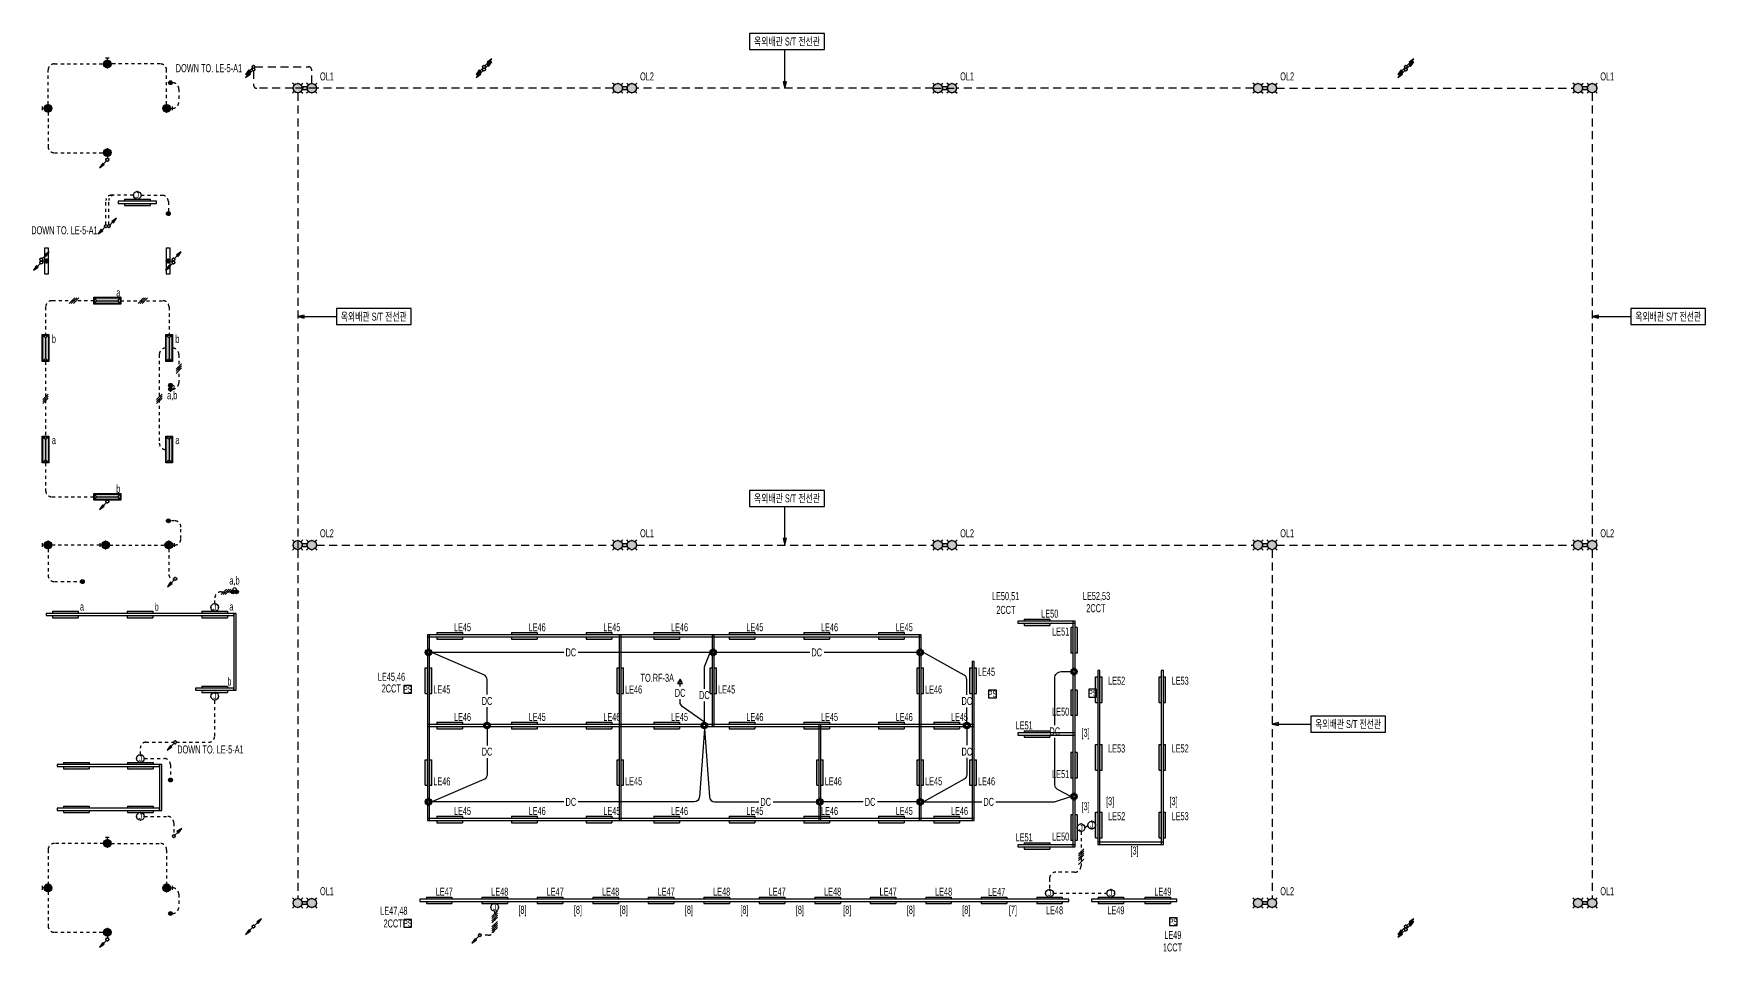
# Model space of a CAD drawing. Header units: millimetres. Extents: x 86947 to 500447, y -530175 to 1059536.
# Drawn here: x 92041 to 170399, y 819673 to 862660 of the extents above; entities that cross this region are included whole.
import ezdxf
from ezdxf.enums import TextEntityAlignment as Align

# ---------------------------------------------------------------- set-up
doc = ezdxf.new("R2010")
doc.units = ezdxf.units.MM
doc.header["$LTSCALE"] = 150
doc.linetypes.add('D1', pattern=[3, 1, -1, 1])
doc.linetypes.add('D2', pattern=[6.5, 2.5, -1.5, 2.5])
for name, color, linetype in [('------03 Lighting Fixture', 3, 'Continuous'), ('------04 Lighting Switch', 2, 'Continuous'), ('------04 Number of Strands (가닥수)', 1, 'Continuous'), ('-----20 General Symbol', 3, 'Continuous'), ('-----22 Embeded in Floor', 4, 'D2'), ('-----23 Concealed or Exposed Wire', 4, 'D1'), ('-----25 Emergency Lighting Embeded Wire in Ceiling or Wall', 1, 'Continuous'), ('-----28 Race Way', 1, 'Continuous'), ('-----29 Indicator', 1, 'Continuous'), ('-----30 Text', 2, 'Continuous')]:
    doc.layers.add(name, color=color, linetype=linetype)
doc.styles.add('ELEC', font='')
doc.styles.get('ELEC').set_extended_font_data('Dotum')

# ---------------------------------------------------------------- blocks, each defined once
blk = doc.blocks.new('D01')
at = {"linetype": 'Continuous'}
blk.add_circle((0, 0), 150, dxfattribs=at)
for p in [(-150, 0), (0, 150), (150, 0), (0, -150)]:
    blk.add_point(p)
blk = doc.blocks.new('E01')
h = blk.add_hatch(color=256)
edge = h.paths.add_edge_path(flags=17)
edge.add_arc((0, 0), 75, 0, 360)
edge = h.paths.add_edge_path()
edge.add_arc((0, 0), 150, 0, 360)
blk.add_blockref('D01', (0, 0))
at = {"xscale": 0.5, "yscale": 0.5, "zscale": 0.5}
blk.add_blockref('D01', (0, 0), dxfattribs=at)
blk = doc.blocks.new('*U12')
h = blk.add_hatch(color=256)
edge = h.paths.add_edge_path()
edge.add_arc((0, -75), 75, 0, 360)
blk.add_circle((0, -75), 75)
blk = doc.blocks.new('*U13')
h = blk.add_hatch(color=256)
edge = h.paths.add_edge_path()
edge.add_arc((-75, -75), 75, 0, 360)
h = blk.add_hatch(color=256)
edge = h.paths.add_edge_path()
edge.add_arc((75, -75), 75, 0, 360)
for centre in [(-75, -75), (75, -75)]:
    blk.add_circle(centre, 75)
blk.add_arc((0, 0), 75, 0, 180)
blk.add_point((150, -75))
blk = doc.blocks.new('벽부 비상등')
h = blk.add_hatch(color=0)
h.dxf.hatch_style = 1
h.paths.add_polyline_path([(0, 488), (-128, 600), (-128, -600), (0, -488)])
h = blk.add_hatch(color=0)
h.dxf.hatch_style = 1
h.paths.add_polyline_path([(128, 600), (0, 488), (0, -488), (128, -600)])
at = {"color": 1}
for p, q in [((-128, 600), (0, 488)), ((0, 488), (128, 600)), ((0, -488), (0, 488)), ((-128, -600), (0, -488)), ((0, -488), (128, -600))]:
    blk.add_line(p, q, dxfattribs=at)
blk.add_lwpolyline([(158, -630), (158, 630), (-158, 630), (-158, -630)], close=True)
blk.add_lwpolyline([(128, -600), (128, 600), (-128, 600), (-128, -600)], close=True, dxfattribs=at)
blk = doc.blocks.new('D06')
for p, q in [((-75, 0), (0, 0)), ((0, -75), (0, 75))]:
    blk.add_line(p, q)
at = {"linetype": 'Continuous'}
blk.add_circle((-225, 0), 150, dxfattribs=at)
for p in [(-375, 0), (-225, 150), (-75, 0), (-225, -150)]:
    blk.add_point(p)
blk = doc.blocks.new('E06')
blk.add_hatch(color=256).paths.add_polyline_path([(-75, 0, 1), (-375, 0, 1)])
blk.add_blockref('D06', (0, 0))
blk = doc.blocks.new('E17')
h = blk.add_hatch(color=256)
h.paths.add_polyline_path([(600, 100), (-600, 100), (-600, 0), (600, 0)])
h.paths.add_polyline_path([(600, -100), (-600, -100), (-600, -200), (600, -200)])
for p, q in [((-600, 100), (600, 100)), ((-600, 100), (-600, 0)), ((600, 100), (600, 0)), ((600, 100), (600, 0)), ((-600, -100), (-600, -200)), ((-600, -200), (600, -200)), ((600, -100), (600, -200))]:
    blk.add_line(p, q)
blk = doc.blocks.new('O04')
blk.add_circle((0, 0), 150)
for p in [(-150, 0), (0, 150), (150, 0), (0, -150)]:
    blk.add_point(p)
at = {"style": 'ELEC'}
blk.add_text('J', height=214, dxfattribs=at).set_placement((0, 0), align=Align.MIDDLE)
blk = doc.blocks.new('O01')
blk.add_hatch(color=256).paths.add_polyline_path([(-149, -218), (-218, -149), (-368, -368)])
blk.add_line((-46, -46), (-184, -184))
blk.add_lwpolyline([(-368, -368), (-149, -218), (-218, -149), (-368, -368)])
blk.add_circle((0, 0), 65)
for p in [(-65, 0), (-65, 0), (0, 65), (0, 65), (65, 0), (65, 0), (0, -65), (0, -65)]:
    blk.add_point(p)
blk = doc.blocks.new('*U44')
at = {"color": 0}
for p, q in [((-186, -106), (26, 106)), ((-106, -106), (106, 106)), ((-26, -106), (186, 106))]:
    blk.add_line(p, q, dxfattribs=at)
blk = doc.blocks.new('*U45')
at = {"color": 0}
for p, q in [((-426, -106), (-214, 106)), ((-346, -106), (-134, 106)), ((-266, -106), (-54, 106)), ((-186, -106), (26, 106)), ((-26, -106), (186, 106)), ((54, -106), (266, 106)), ((134, -106), (346, 106)), ((214, -106), (426, 106))]:
    blk.add_line(p, q, dxfattribs=at)
blk = doc.blocks.new('*U46')
at = {"color": 0}
for p, q in [((-306, -106), (-94, 106)), ((-226, -106), (-14, 106)), ((-146, -106), (66, 106)), ((-66, -106), (146, 106)), ((94, -106), (306, 106))]:
    blk.add_line(p, q, dxfattribs=at)
blk = doc.blocks.new('D12')
at = {"linetype": 'Continuous'}
blk.add_lwpolyline([(600, -90), (600, 90), (-600, 90), (-600, -90)], close=True, dxfattribs=at)
blk.add_circle((0, 0), 90, dxfattribs=at)
for p in [(-90, 0), (0, 90), (90, 0), (0, -90)]:
    blk.add_point(p)
blk = doc.blocks.new('E13')
at = {"layer": '------03 Lighting Fixture'}
blk.add_hatch(color=256, dxfattribs=at).paths.add_polyline_path([(-90, 180, 1), (90, 180, 1)])
for p, q in [((90, 0), (-90, 0)), ((0, 90), (0, 0))]:
    blk.add_line(p, q, dxfattribs=at)
blk.add_blockref('D12', (0, 180), dxfattribs=at)
blk = doc.blocks.new('LED투광등')
h = blk.add_hatch(color=256)
h.dxf.hatch_style = 1
edge = h.paths.add_edge_path()
edge.add_arc((-275, 0), 180, 0, 360)
edge = h.paths.add_edge_path()
edge.add_arc((275, 0), 180, 0, 360)
edge = h.paths.add_edge_path()
edge.add_line((-102, -50), (102, -50))
edge.add_line((102, 50), (-102, 50))
for p, q in [((-402, 127), (-475, 200)), ((-148, 127), (-75, 200)), ((148, 127), (75, 200)), ((402, 127), (475, 200)), ((-402, -127), (-475, -200)), ((-148, -127), (-75, -200)), ((148, -127), (75, -200)), ((402, -127), (475, -200))]:
    blk.add_line(p, q)
for points in [[(102, 50), (-102, 50)], [(-102, -50), (102, -50)]]:
    blk.add_lwpolyline(points)
at = {"linetype": 'Continuous'}
for centre in [(-275, 0), (275, 0)]:
    blk.add_circle(centre, 180, dxfattribs=at)
for p in [(-455, 0), (-275, 180), (-95, 0), (95, 0), (275, 180), (455, 0), (-275, -180), (275, -180)]:
    blk.add_point(p)
blk = doc.blocks.new('O07')
blk.add_lwpolyline([(0, -100), (173, 0), (0, 100)], close=True)
blk = doc.blocks.new('*U15')
blk.add_lwpolyline([(150, 0), (-150, 0), (-150, -300), (150, -300)], close=True)
at = {"style": 'ELEC', "width": 0.6}
blk.add_text('PS', height=250, dxfattribs=at).set_placement((0, -150), align=Align.MIDDLE)

msp = doc.modelspace()

# ---------------------------------------------------------------- linework, layer by layer
at = {"layer": '-----22 Embeded in Floor'}
for p, q in [((102354, 860905), (102354, 860248)), ((102419, 861100), (104934, 861100)), ((105084, 860314), (105084, 860950)), ((104208, 860098), (102504, 860098)), ((105300, 860098), (104208, 860098)), ((104424, 859882), (104424, 838921)), ((119208, 860098), (105300, 860098)), ((134208, 860098), (120300, 860098)), ((134208, 860098), (135300, 860098)), ((149208, 860098), (135300, 860098)), ((150300, 860098), (164208, 860098)), ((165084, 859882), (165084, 838921)), ((104424, 838921), (104424, 838489)), ((104424, 838489), (104424, 822161)), ((105300, 838705), (119208, 838705)), ((120300, 838705), (134208, 838705)), ((135300, 838705), (149208, 838705)), ((150084, 838489), (150084, 822161)), ((150300, 838705), (164208, 838705)), ((165084, 838489), (165084, 822161))]:
    msp.add_line(p, q, dxfattribs=at)
for centre, start, end in [((104934, 860950), 0, 90), ((102504, 860248), 180, 270)]:
    msp.add_arc(centre, 150, start, end, dxfattribs=at)
at = {"layer": '-----23 Concealed or Exposed Wire'}
msp.add_line((141314, 825468), (141456, 825591), dxfattribs=at)
for points in [[(92724, 859335), (92724, 860935, -0.414214), (93024, 861235), (95324, 861235)], [(98284, 859335), (98284, 860935, 0.414214), (97984, 861235), (95684, 861235)], [(98554, 860355, -0.414214), (98854, 860055), (98854, 859455, -0.414214), (98554, 859155)], [(92724, 858975), (92724, 857375, 0.414214), (93024, 857075), (95324, 857075)], [(96724, 855085), (95689, 855085, 0.414214), (95439, 854835)], [(95569, 853705), (95569, 854835, -0.414214), (95819, 855085)], [(97084, 855085), (98064, 855085, -0.414214), (98364, 854785), (98364, 854315)], [(94874, 850148), (92911, 850148, 0.414214), (92611, 849848), (92611, 848560)], [(96134, 850148), (98096, 850148, -0.414214), (98396, 849848), (98396, 848560)], [(98239, 847930, 0.414214), (97939, 847630), (97939, 843480, 0.414214), (98239, 843180), (98239, 843180)], [(98554, 847930, -0.414214), (98854, 847630), (98854, 846305, -0.414214), (98554, 846005), (98554, 846005)], [(92611, 842550), (92611, 841263, 0.414214), (92911, 840963), (94874, 840963)], [(98654, 838705, 0.414214), (98954, 839005), (98954, 839540, 0.414214), (98654, 839840), (98454, 839840)], [(92724, 838525), (92724, 837295, 0.414214), (93024, 836995), (94244, 836995)], [(98384, 838525), (98384, 837325, 0.414214), (98584, 837125), (98624, 837125)], [(100537, 835965), (100537, 836215, -0.414214), (100837, 836515), (101289, 836515)], [(98743, 829470), (100237, 829470, 0.414214), (100537, 829770), (100537, 831445)], [(97054, 828890), (97054, 829220, -0.414214), (97304, 829470), (98613, 829470)], [(97234, 828710), (98164, 828710, -0.414214), (98464, 828410), (98464, 827795)], [(97234, 826000), (98319, 826000, -0.414214), (98619, 825700), (98619, 825135)], [(141134, 825288), (141134, 823688, -0.414214), (140834, 823388), (139954, 823388, 0.414214), (139654, 823088), (139654, 822583)], [(95324, 824735), (93024, 824735, 0.414214), (92724, 824435), (92724, 822835)], [(95684, 824735), (97984, 824735, -0.414214), (98284, 824435), (98284, 822835)], [(92724, 822475), (92724, 820875, 0.414214), (93024, 820575), (95324, 820575)], [(98554, 822655, -0.414214), (98854, 822355), (98854, 821755, -0.414214), (98554, 821455)], [(113654, 821563), (113654, 820739, -0.414214), (113354, 820439), (113023, 820439)]]:
    msp.add_lwpolyline(points, format="xyb", dxfattribs=at)
for points in [[(95439, 853705), (95439, 854870)], [(92611, 847300), (92611, 843810)], [(95154, 838705), (92904, 838705)], [(95604, 838705), (98204, 838705)], [(139834, 822403), (142349, 822403)]]:
    msp.add_lwpolyline(points, dxfattribs=at)
at = {"layer": '-----25 Emergency Lighting Embeded Wire in Ceiling or Wall'}
for p, q in [((116897, 833680), (110704, 833680)), ((123747, 833680), (117568, 833680)), ((128418, 833680), (124047, 833680)), ((133447, 833680), (129090, 833680)), ((116897, 826680), (110704, 826680)), ((126699, 826680), (128747, 826680)), ((130918, 826680), (129047, 826680)), ((133447, 826680), (131590, 826680))]:
    msp.add_line(p, q, dxfattribs=at)
at = {"layer": '-----25 Emergency Lighting Embeded Wire in Ceiling or Wall', "elevation": 0}
for points in [[(113296, 831701), (113296, 832404, 0.299944), (113144, 832633), (110704, 833680)], [(123482, 831977), (123482, 832956, -0.093517), (123499, 833047), (123747, 833680)], [(123482, 830105), (123249, 826912, -0.39303), (122999, 826680), (117568, 826680)], [(123482, 830105), (123715, 826912, 0.39303), (123964, 826680), (126027, 826680)], [(113296, 828734), (113296, 827957, -0.299944), (113144, 827727), (110704, 826680)]]:
    msp.add_lwpolyline(points, format="xyb", dxfattribs=at)
at = {"layer": '-----25 Emergency Lighting Embeded Wire in Ceiling or Wall'}
for points in [[(135782, 831700), (135782, 832402, 0.272373), (135654, 832621), (133747, 833680)], [(139904, 830279), (139904, 832480, -0.414214), (140204, 832780), (140654, 832780)], [(123482, 830405), (122447, 831150, -0.241237), (122344, 831353), (122344, 831488)], [(140654, 826930), (140035, 827265, -0.275301), (139904, 827485), (139904, 829686)], [(135782, 828735), (135782, 827958, -0.272373), (135654, 827739), (133747, 826680)], [(137148, 826680), (139863, 826680, 0.080611), (139942, 826693), (140654, 826930)]]:
    msp.add_lwpolyline(points, format="xyb", dxfattribs=at)
for points in [[(122344, 832081), (122344, 832425)], [(135782, 830405), (135782, 831107)], [(135782, 830105), (135782, 829328)], [(133747, 826680), (136477, 826680)]]:
    msp.add_lwpolyline(points, dxfattribs=at)
at = {"layer": '-----25 Emergency Lighting Embeded Wire in Ceiling or Wall', "elevation": 0}
for points in [[(123482, 830405), (123482, 831384)], [(113296, 830405), (113296, 831108)], [(113296, 830105), (113296, 829327)]]:
    msp.add_lwpolyline(points, dxfattribs=at)
at = {"layer": '-----28 Race Way', "elevation": 0}
for points in [[(96004, 854705), (97804, 854705), (97804, 854805), (96004, 854805)], [(92637, 835405), (101437, 835405), (101437, 835505), (92637, 835505)], [(101437, 835505), (101437, 831905), (101537, 831905), (101537, 835505)], [(138166, 835043), (140854, 835043), (140854, 835143), (138166, 835143)], [(140754, 835143), (140754, 824568), (140854, 824568), (140854, 835143)], [(110504, 834505), (110504, 825805), (110604, 825805), (110604, 834505)], [(110504, 834405), (133647, 834405), (133647, 834505), (110504, 834505)], [(119488, 834505), (119488, 825805), (119588, 825805), (119588, 834505)], [(123847, 834505), (123847, 830205), (123947, 830205), (123947, 834505)], [(133547, 834505), (133547, 825805), (133647, 825805), (133647, 834505)], [(136028, 833255), (136028, 825805), (136128, 825805), (136128, 833255)], [(141916, 832834), (141916, 824691), (142016, 824691), (142016, 832834)], [(144891, 832834), (144891, 824691), (144991, 824691), (144991, 832834)], [(99637, 831905), (101437, 831905), (101437, 832005), (99637, 832005)], [(110504, 830205), (136128, 830205), (136128, 830305), (110504, 830305)], [(128847, 830305), (128847, 825805), (128947, 825805), (128947, 830305)], [(138166, 829810), (140854, 829810), (140854, 829910), (138166, 829910)], [(93154, 828330), (97954, 828330), (97954, 828430), (93154, 828430)], [(97954, 828430), (97954, 826280), (98054, 826280), (98054, 828430)], [(93154, 826280), (97954, 826280), (97954, 826380), (93154, 826380)], [(110504, 825805), (136128, 825805), (136128, 825905), (110504, 825905)], [(138166, 824568), (140854, 824568), (140854, 824668), (138166, 824668)], [(141916, 824691), (144991, 824691), (144991, 824791), (141916, 824791)], [(110154, 822023), (140554, 822023), (140554, 822123), (110154, 822123)]]:
    msp.add_lwpolyline(points, close=True, dxfattribs=at)
at = {"layer": '-----28 Race Way'}
msp.add_lwpolyline([(145629, 822123), (141629, 822123), (141629, 822023), (145629, 822023)], close=True, dxfattribs=at)
at = {"layer": '-----29 Indicator', "color": 1}
for p, q in [((127254, 860098), (127254, 861910)), ((127329, 860398), (127179, 860398)), ((127179, 860398), (127254, 860098)), ((127254, 860098), (127329, 860398)), ((104724, 849476), (104424, 849401)), ((104724, 849326), (104724, 849476)), ((165384, 849476), (165084, 849401)), ((165384, 849326), (165384, 849476)), ((104424, 849401), (104724, 849326)), ((104424, 849401), (106237, 849401)), ((165084, 849401), (165384, 849326)), ((165084, 849401), (166897, 849401)), ((127254, 838705), (127254, 840518)), ((127329, 839005), (127179, 839005)), ((127179, 839005), (127254, 838705)), ((127254, 838705), (127329, 839005)), ((150384, 830400), (150084, 830325)), ((150084, 830325), (150384, 830250)), ((150084, 830325), (151897, 830325)), ((150384, 830250), (150384, 830400))]:
    msp.add_line(p, q, dxfattribs=at)
for points in [[(125602, 862660), (125602, 861910), (129105, 861910), (129105, 862660)], [(106237, 849776), (106237, 849026), (109739, 849026), (109739, 849776)], [(166897, 849776), (166897, 849026), (170399, 849026), (170399, 849776)], [(125602, 841268), (125602, 840518), (129105, 840518), (129105, 841268)], [(151897, 830700), (151897, 829950), (155399, 829950), (155399, 830700)]]:
    msp.add_lwpolyline(points, close=True, dxfattribs=at)

# ---------------------------------------------------------------- block references
at = {"layer": '------03 Lighting Fixture', "xscale": 1.2, "yscale": 1.2, "zscale": 1.2}
for p, rotation in [((95504, 861505), 89.99999999999999), ((92454, 859155), 180), ((95504, 856805), 270), ((92454, 838705), 180), ((95154, 838705), 180), ((95504, 825005), 89.99999999999997), ((92454, 822655), 180), ((95504, 820305), 270)]:
    msp.add_blockref('E06', p, dxfattribs=dict(at, rotation=rotation))
for name, p in [('LED투광등', (104754, 860098)), ('LED투광등', (119754, 860098)), ('LED투광등', (134754, 860098)), ('LED투광등', (149754, 860098)), ('LED투광등', (164754, 860098)), ('E06', (98554, 859155)), ('E06', (98654, 838705)), ('LED투광등', (104754, 838705)), ('LED투광등', (119754, 838705)), ('LED투광등', (134754, 838705)), ('LED투광등', (149754, 838705)), ('LED투광등', (164754, 838705)), ('E06', (98554, 822655)), ('LED투광등', (104754, 821945)), ('LED투광등', (149754, 821945)), ('LED투광등', (164754, 821945))]:
    msp.add_blockref(name, p, dxfattribs=at)
at = {"layer": '------03 Lighting Fixture', "color": 3}
for p in [(96904, 854805), (93537, 835505), (97037, 835505), (100537, 835505), (111546, 834505), (115046, 834505), (118546, 834505), (121717, 834505), (125247, 834505), (128747, 834505), (132247, 834505), (139066, 835143), (100537, 832005), (111546, 830305), (115046, 830305), (118546, 830305), (121717, 830305), (125247, 830305), (128747, 830305), (132247, 830305), (134837, 830305), (139066, 829910), (94054, 828430), (97054, 828430), (94054, 826380), (97054, 826380), (111546, 825905), (115046, 825905), (118546, 825905), (121717, 825905), (125247, 825905), (128747, 825905), (132247, 825905), (134837, 825905), (139066, 824668), (111054, 822123), (113654, 822123), (116254, 822123), (118854, 822123), (121454, 822123), (124054, 822123), (126654, 822123), (129254, 822123), (131854, 822123), (134454, 822123), (137054, 822123), (139654, 822123), (142529, 822123), (144729, 822123)]:
    msp.add_blockref('E17', p, dxfattribs=at)
at = {"layer": '------03 Lighting Fixture'}
for p, rotation in [((92474, 852005), 270), ((98534, 852005), 89.99999999999999)]:
    msp.add_blockref('E13', p, dxfattribs=dict(at, rotation=rotation))
at = {"layer": '------03 Lighting Fixture', "xscale": -1}
for p, rotation in [((95504, 850148), 270), ((92611, 847930), 180), ((98396, 847930), 180), ((92611, 843180), 180), ((98396, 843180), 180), ((95504, 840963), 270)]:
    msp.add_blockref('벽부 비상등', p, dxfattribs=dict(at, rotation=rotation))
at = {"layer": '------03 Lighting Fixture', "color": 3}
for p, rotation in [((140854, 834243), 270), ((110504, 832355), 89.99999999999999), ((119488, 832355), 89.99999999999999), ((123847, 832355), 89.99999999999999), ((133547, 832355), 89.99999999999999), ((136028, 832355), 89.99999999999999), ((141916, 831934), 90), ((144891, 831934), 90), ((140854, 831318), 270), ((141916, 828763), 90), ((144891, 828763), 90), ((110504, 828055), 89.99999999999999), ((119488, 828055), 89.99999999999999), ((128847, 828055), 89.99999999999999), ((133547, 828055), 89.99999999999999), ((136028, 828055), 89.99999999999999), ((140854, 828393), 270), ((140854, 825468), 270), ((141916, 825591), 90), ((144891, 825591), 90)]:
    msp.add_blockref('E17', p, dxfattribs=dict(at, rotation=rotation))
at = {"layer": '------03 Lighting Fixture'}
for p in [(110554, 833680), (123897, 833680), (133597, 833680), (140804, 832780), (113296, 830255), (123482, 830255), (135782, 830255), (110554, 826680), (128897, 826680), (133597, 826680), (140804, 826930)]:
    msp.add_blockref('E01', p, dxfattribs=at)
at = {"layer": '------04 Lighting Switch', "xscale": 1.2, "yscale": 1.2, "zscale": 1.2}
for name, p, rotation in [('*U12', (98554, 860355), 270), ('*U12', (98454, 854225), 270), ('*U13', (98554, 846095), 270), ('*U12', (98454, 839840), 270), ('*U12', (94334, 836905), 180), ('*U12', (98554, 827705), 269.9999999999999), ('*U12', (98554, 821455), 269.9999999999999)]:
    msp.add_blockref(name, p, dxfattribs=dict(at, rotation=rotation))
for name, p in [('*U13', (101469, 836605)), ('*U15', (109584, 832125)), ('*U15', (136984, 831915)), ('*U15', (141684, 831950)), ('*U15', (145454, 821247)), ('*U15', (109584, 821175))]:
    msp.add_blockref(name, p, dxfattribs=at)
at = {"layer": '------04 Number of Strands (가닥수)', "xscale": 1.2, "yscale": 1.2, "zscale": 1.2}
for p in [(93942, 850148), (97165, 850148), (101063, 836515)]:
    msp.add_blockref('*U44', p, dxfattribs=at)
at = {"layer": '------04 Number of Strands (가닥수)', "xscale": -1.2, "yscale": 1.2, "zscale": 1.2, "rotation": 90}
for name, p in [('*U44', (98854, 846968)), ('*U44', (92611, 845555)), ('*U44', (97939, 845555)), ('*U46', (141134, 824114)), ('*U45', (113654, 821053))]:
    msp.add_blockref(name, p, dxfattribs=at)
at = {"layer": '-----20 General Symbol'}
for p in [(102354, 861100), (113154, 861100), (156354, 861100), (102354, 860970), (113154, 860970), (156354, 860970), (95504, 856740), (95439, 853640), (92409, 851940), (98599, 851940), (95504, 840740), (98689, 837125), (98678, 829470), (102354, 820840), (112958, 820439), (156354, 820840), (156354, 820710), (95504, 820240)]:
    msp.add_blockref('O01', p, dxfattribs=at)
at = {"layer": '-----20 General Symbol', "rotation": 180}
for p in [(113154, 861100), (113154, 860970), (156354, 861100), (156354, 860970), (95569, 853640), (92409, 852070), (98599, 852070), (98619, 825070), (102354, 820840), (156354, 820840), (156354, 820710)]:
    msp.add_blockref('O01', p, dxfattribs=at)
at = {"layer": '-----20 General Symbol', "xscale": 1.2, "yscale": 1.2, "zscale": 1.2}
for p in [(96904, 855085), (100537, 835785), (100537, 831625), (97054, 828710), (97054, 826000), (141134, 825468), (141636, 825591), (139654, 822403), (142529, 822403), (113654, 821743)]:
    msp.add_blockref('O04', p, dxfattribs=at)
at = {"layer": '-----25 Emergency Lighting Embeded Wire in Ceiling or Wall', "xscale": 1.199999999953434, "yscale": 1.199999999953434, "zscale": 1.199999999953434, "rotation": 89.99999999999999}
msp.add_blockref('O07', (122344, 832217), dxfattribs=at)

# ---------------------------------------------------------------- texts
at = {"layer": '------04 Lighting Switch', "style": 'ELEC', "width": 0.7}
for s, p in [('OL1', (105793, 860651)), ('OL2', (120793, 860651)), ('OL1', (135793, 860651)), ('OL2', (150793, 860651)), ('OL1', (165793, 860651)), ('a', (96018, 850529)), ('b', (93000, 848367)), ('b', (98785, 848367)), ('a,b', (98544, 845694)), ('a', (93000, 843617)), ('a', (98785, 843617)), ('b', (96018, 841344)), ('OL2', (105793, 839258)), ('OL1', (120793, 839258)), ('OL2', (135793, 839258)), ('OL1', (150793, 839258)), ('OL2', (165793, 839258)), ('a,b', (101463, 837019)), ('a', (94318, 835824)), ('b', (97818, 835824)), ('a', (101318, 835824)), ('LE50', (139666, 835493)), ('LE45', (112146, 834855)), ('LE46', (115646, 834855)), ('LE45', (119146, 834855)), ('LE46', (122317, 834855)), ('LE45', (125847, 834855)), ('LE46', (129347, 834855)), ('LE45', (132847, 834855)), ('LE51', (140178, 834655)), ('LE45', (136704, 832768)), ('b', (101224, 832324)), ('LE52', (142802, 832354)), ('LE53', (145777, 832354)), ('LE45', (111180, 831942)), ('LE46', (120164, 831942)), ('LE45', (124523, 831942)), ('LE46', (134223, 831942)), ('LE46', (112146, 830655)), ('LE45', (115646, 830655)), ('LE46', (119146, 830655)), ('LE45', (122317, 830655)), ('LE46', (125847, 830655)), ('LE45', (129347, 830655)), ('LE46', (132847, 830655)), ('LE45', (135437, 830655)), ('LE50', (140178, 830905)), ('LE51', (138466, 830260)), ('LE53', (142802, 829182)), ('LE52', (145777, 829182)), ('LE46', (111180, 827642)), ('LE45', (120164, 827642)), ('LE46', (129523, 827642)), ('LE45', (134223, 827642)), ('LE46', (136704, 827642)), ('LE51', (140178, 827980)), ('LE45', (112146, 826255)), ('LE46', (115646, 826255)), ('LE45', (119146, 826255)), ('LE46', (122317, 826255)), ('LE45', (125847, 826255)), ('LE46', (129347, 826255)), ('LE45', (132847, 826255)), ('LE46', (135437, 826255)), ('LE52', (142802, 826010)), ('LE53', (145777, 826010)), ('LE51', (138466, 825018)), ('LE50', (140178, 825055)), ('OL1', (105793, 822498)), ('LE47', (111292, 822478)), ('LE48', (113892, 822478)), ('LE47', (116492, 822478)), ('LE48', (119092, 822478)), ('LE47', (121692, 822478)), ('LE48', (124292, 822478)), ('LE47', (126892, 822478)), ('LE48', (129492, 822478)), ('LE47', (132092, 822478)), ('LE48', (134692, 822478)), ('LE47', (137179, 822467)), ('LE49', (144967, 822478)), ('OL2', (150793, 822498)), ('OL1', (165793, 822498)), ('LE48', (139892, 821605)), ('LE49', (142767, 821605))]:
    msp.add_text(s, height=375, dxfattribs=at).set_placement(p, align=Align.MIDDLE)
for s, p in [('LE50,51', (137597, 836313, 0)), ('LE52,53', (141858, 836323, 0)), ('2CCT', (137612, 835669, 0)), ('2CCT', (141828, 835750, 0)), ('LE45,46', (108819, 832537, 0)), ('2CCT', (108809, 831991, 0)), ('LE47,48', (108930, 821583, 0)), ('2CCT', (108896, 820988, 0)), ('LE49', (145434, 820447, 0)), ('1CCT', (145420, 819866, 0))]:
    msp.add_text(s, height=375, dxfattribs=at).set_placement(p, align=Align.MIDDLE_CENTER)
at = {"layer": '-----25 Emergency Lighting Embeded Wire in Ceiling or Wall', "style": 'ELEC', "width": 0.7}
for s, p in [('DC', (117225, 833680)), ('DC', (128747, 833680)), ('TO.RF-3A', (121275, 832490)), ('DC', (113296, 831404)), ('DC', (122344, 831785)), ('DC', (123482, 831681)), ('DC', (135782, 831404)), ('DC', (139904, 829983)), ('DC', (113296, 829031)), ('DC', (135782, 829032)), ('DC', (117225, 826680)), ('DC', (126355, 826680)), ('DC', (131247, 826680)), ('DC', (136805, 826680))]:
    msp.add_text(s, height=375, dxfattribs=at).set_placement(p, align=Align.MIDDLE)
at = {"layer": '-----28 Race Way', "style": 'ELEC', "width": 0.7}
for s, p in [('[3]', (141346, 829869)), ('[3]', (142495, 826665)), ('[3]', (145470, 826665)), ('[3]', (141346, 826424)), ('[3]', (143640, 824354)), ('[8]', (114957, 821580)), ('[8]', (117557, 821580)), ('[8]', (119705, 821580)), ('[8]', (122757, 821580)), ('[8]', (125357, 821580)), ('[8]', (127957, 821580)), ('[8]', (130179, 821580)), ('[8]', (133157, 821580)), ('[8]', (135757, 821580)), ('[7]', (137942, 821580))]:
    msp.add_text(s, height=375, dxfattribs=at).set_placement(p, align=Align.MIDDLE)
at = {"layer": '-----30 Text', "style": 'ELEC', "width": 0.7}
for p in [(127354, 862285), (107988, 849401), (168648, 849401), (127354, 840893), (153648, 830325)]:
    msp.add_text('옥외배관 S/T 전선관', height=375, dxfattribs=at).set_placement(p, align=Align.MIDDLE_CENTER)
at = {"linetype": 'Continuous', "style": 'ELEC', "width": 0.6}
for p in [(100266, 861036), (93494, 853445), (100335, 829135)]:
    msp.add_text('DOWN TO. LE-5-A1', height=375, dxfattribs=at).set_placement(p, align=Align.MIDDLE)

doc.saveas('drawing.dxf')
